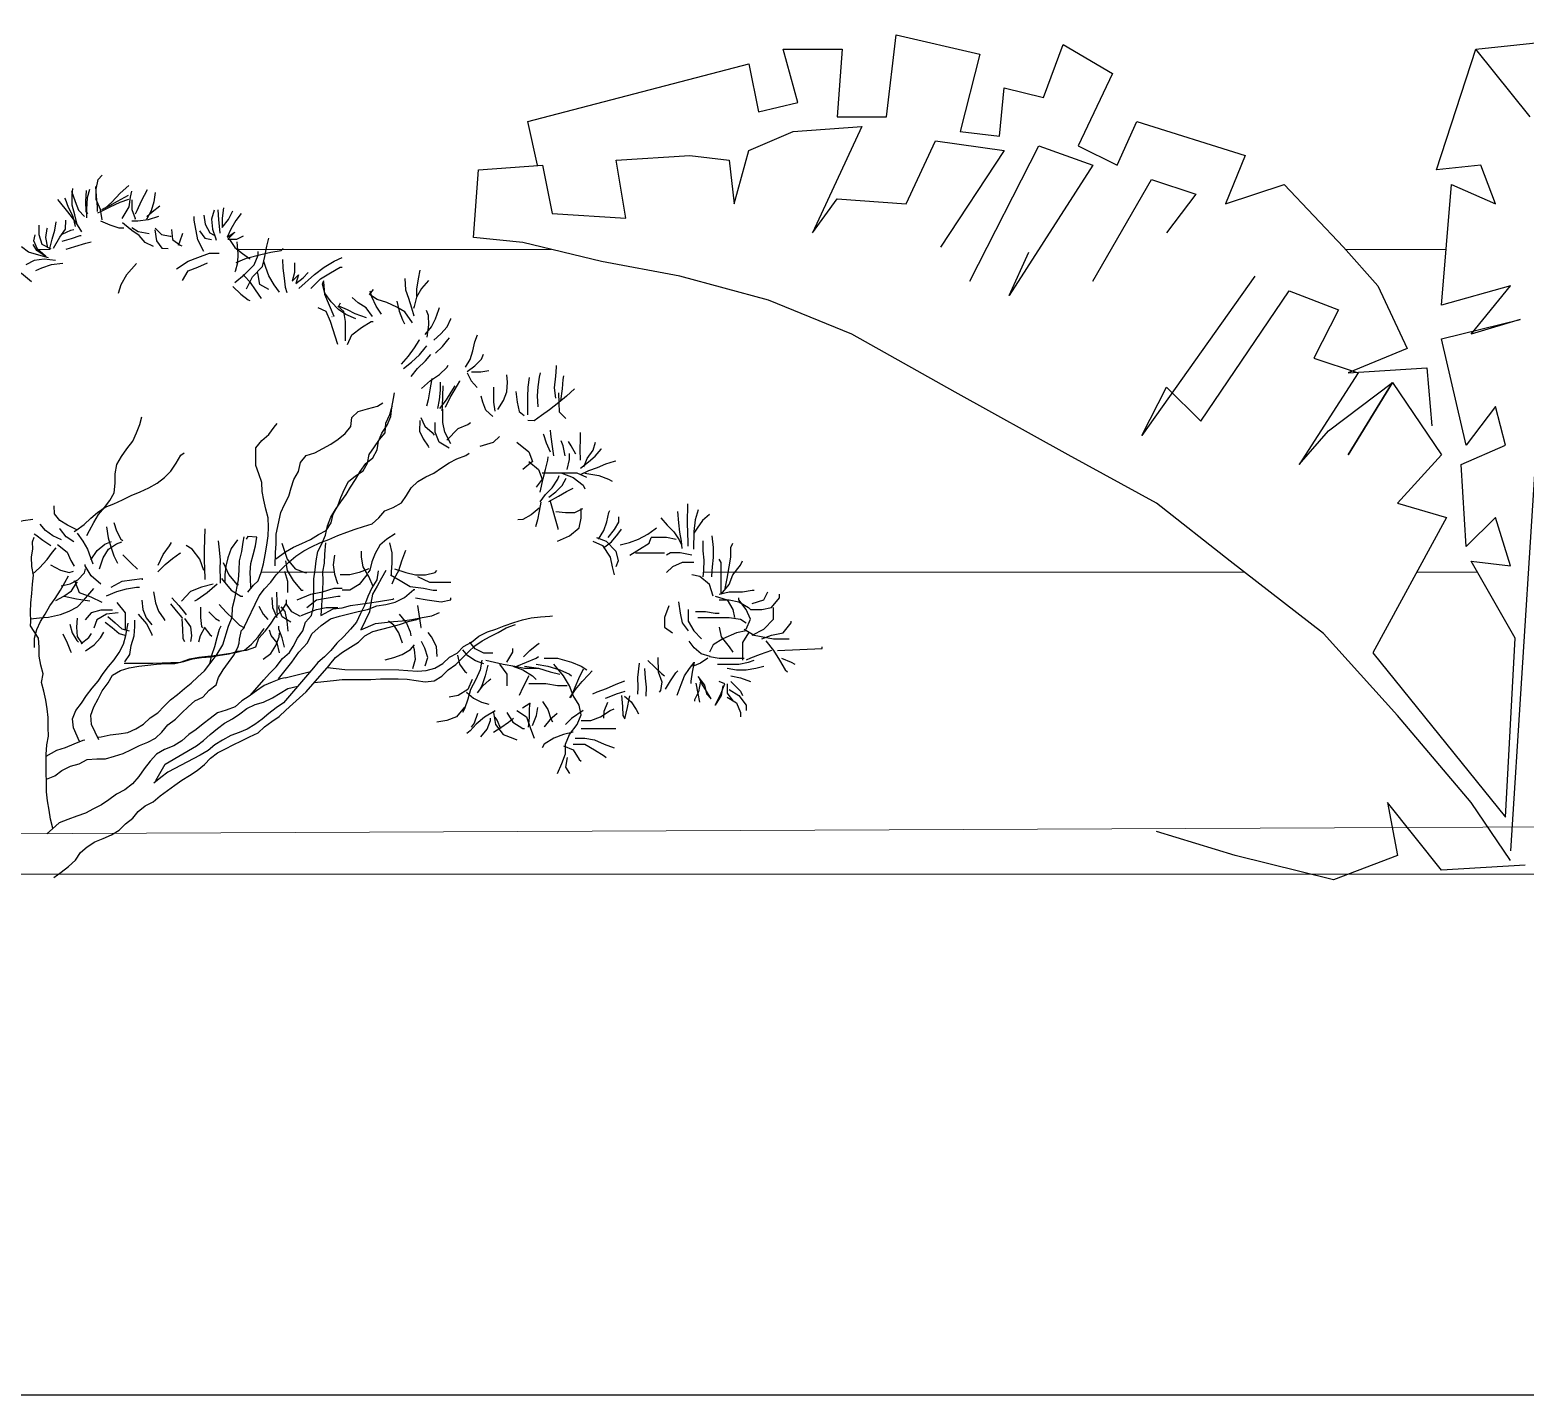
# Model space of a CAD drawing. Header units: inches. Extents: x 4350 to 28384, y -6772 to 993.
# Drawn here: x 15708.1 to 15851.7, y -2573.8 to -2442.7 of the extents above; entities that cross this region are included whole.
import ezdxf

# ---------------------------------------------------------------- set-up
doc = ezdxf.new("R2010")
doc.units = ezdxf.units.IN
doc.header["$MEASUREMENT"] = 0
doc.layers.add('ARREDAMENTO', color=2, linetype='Continuous', lineweight=18)
doc.layers.add('ARREDI_attrezzature', color=7, linetype='Continuous')
doc.layers.add('VEGETAZIONE', color=94, linetype='Continuous')

msp = doc.modelspace()

# ---------------------------------------------------------------- linework, layer by layer
at = {"layer": 'ARREDAMENTO'}
for p, q in [((15708.66, -2463.75), (15709.96, -2463.75)), ((15727.96, -2463.75), (15758.13, -2463.75)), ((15834.38, -2463.75), (15844.07, -2463.75)), ((15610.97, -2523.75), (15946.64, -2523.75))]:
    msp.add_line(p, q, dxfattribs=at)
at = {"layer": 'ARREDAMENTO', "ltscale": 0.1}
for p, q in [((15730.27, -2494.75), (15737.28, -2494.75)), ((15772.74, -2494.75), (15824.73, -2494.75)), ((15841.25, -2494.75), (15847.08, -2494.75)), ((15946.64, -2518.75), (15610.97, -2520.31))]:
    msp.add_line(p, q, dxfattribs=at)
at = {"layer": 'ARREDI_attrezzature'}
msp.add_line((16606.64, -2573.75), (15300.17, -2573.75), dxfattribs=at)
at = {"layer": 'VEGETAZIONE'}
for p, q in [((15790.31, -2451.03), (15791.26, -2443.14)), ((15791.26, -2443.14), (15799.28, -2445)), ((15805.41, -2449.17), (15807.3, -2444.07)), ((15807.3, -2444.07), (15812.02, -2446.85)), ((15846.94, -2444.54), (15864.4, -2442.68)), ((15780.4, -2444.54), (15786.07, -2444.54)), ((15781.82, -2449.64), (15780.4, -2444.54)), ((15786.07, -2444.54), (15785.59, -2451.03)), ((15799.28, -2445), (15797.39, -2452.42)), ((15843.16, -2456.13), (15846.94, -2444.54)), ((15852.13, -2451.03), (15846.94, -2444.54)), ((15755.87, -2451.49), (15777.1, -2445.93)), ((15777.1, -2445.93), (15778.04, -2450.56)), ((15812.02, -2446.85), (15808.72, -2453.81)), ((15801.17, -2452.88), (15801.64, -2448.24)), ((15801.64, -2448.24), (15805.41, -2449.17)), ((15778.04, -2450.56), (15781.82, -2449.64)), ((15785.59, -2451.03), (15790.31, -2451.03)), ((15756.81, -2455.66), (15755.87, -2451.49)), ((15777.1, -2454.27), (15781.35, -2452.42)), ((15781.35, -2452.42), (15787.95, -2451.95)), ((15787.95, -2451.95), (15783.23, -2462.15)), ((15797.39, -2452.42), (15801.17, -2452.88)), ((15812.49, -2455.66), (15814.38, -2451.49)), ((15814.38, -2451.49), (15824.76, -2454.73)), ((15792.2, -2459.37), (15795.03, -2453.34)), ((15795.03, -2453.34), (15801.64, -2454.27)), ((15798.33, -2466.79), (15804.94, -2453.81)), ((15804.94, -2453.81), (15810.13, -2455.66)), ((15808.72, -2453.81), (15812.49, -2455.66)), ((15764.36, -2455.2), (15771.44, -2454.73)), ((15765.3, -2460.76), (15764.36, -2455.2)), ((15771.44, -2454.73), (15775.21, -2455.2)), ((15775.21, -2455.2), (15775.68, -2459.37)), ((15775.68, -2459.37), (15777.1, -2454.27)), ((15801.64, -2454.27), (15795.5, -2463.54)), ((15824.76, -2454.73), (15822.87, -2459.37)), ((15854.49, -2455.2), (15850.24, -2521.49)), ((15750.67, -2462.62), (15751.15, -2456.13)), ((15751.15, -2456.13), (15757.28, -2455.66)), ((15757.28, -2455.66), (15758.22, -2460.3)), ((15810.13, -2455.66), (15802.11, -2468.18)), ((15847.41, -2455.66), (15843.16, -2456.13)), ((15848.83, -2459.37), (15847.41, -2455.66)), ((15810.13, -2466.79), (15815.79, -2457.05)), ((15815.79, -2457.05), (15820.04, -2458.44)), ((15820.04, -2458.44), (15817.21, -2462.15)), ((15822.87, -2459.37), (15828.53, -2457.52)), ((15828.53, -2457.52), (15834.2, -2463.54)), ((15843.63, -2469.11), (15844.58, -2457.52)), ((15844.58, -2457.52), (15848.83, -2459.37)), ((15783.23, -2462.15), (15785.59, -2458.91)), ((15785.59, -2458.91), (15792.2, -2459.37)), ((15758.22, -2460.3), (15765.3, -2460.76)), ((15755.39, -2463.08), (15750.67, -2462.62)), ((15762.94, -2464.93), (15755.39, -2463.08)), ((15802.11, -2468.18), (15804, -2464.01)), ((15834.2, -2463.54), (15837.5, -2467.25)), ((15770.49, -2466.32), (15762.94, -2464.93)), ((15778.99, -2468.64), (15770.49, -2466.32)), ((15825.7, -2466.32), (15814.85, -2481.62)), ((15820.51, -2480.23), (15829.01, -2467.72)), ((15829.01, -2467.72), (15833.73, -2469.57)), ((15837.5, -2467.25), (15840.33, -2473.28)), ((15850.24, -2467.25), (15843.63, -2469.11)), ((15846.47, -2471.89), (15850.24, -2467.25)), ((15787.01, -2471.89), (15778.99, -2468.64)), ((15833.73, -2469.57), (15831.37, -2474.21)), ((15843.63, -2472.35), (15851.18, -2470.5)), ((15851.18, -2470.5), (15846.47, -2471.89)), ((15796.92, -2477.45), (15787.01, -2471.89)), ((15845.99, -2482.55), (15843.63, -2472.35)), ((15831.37, -2474.21), (15835.61, -2475.6)), ((15840.33, -2473.28), (15834.67, -2475.6)), ((15835.61, -2475.6), (15829.95, -2484.4)), ((15834.67, -2475.6), (15842.22, -2475.13)), ((15842.22, -2475.13), (15842.69, -2480.7)), ((15814.85, -2481.62), (15817.21, -2476.99)), ((15817.21, -2476.99), (15820.51, -2480.23)), ((15832.78, -2481.16), (15838.92, -2476.52)), ((15834.67, -2483.48), (15838.92, -2476.52)), ((15838.92, -2476.52), (15834.67, -2483.48)), ((15838.92, -2476.52), (15843.63, -2483.48)), ((15807.77, -2483.48), (15796.92, -2477.45)), ((15848.83, -2478.84), (15845.99, -2482.55)), ((15849.77, -2482.55), (15848.83, -2478.84)), ((15829.95, -2484.4), (15832.78, -2481.16)), ((15845.52, -2484.4), (15849.77, -2482.55)), ((15816.27, -2488.11), (15807.77, -2483.48)), ((15843.63, -2483.48), (15839.39, -2488.11)), ((15845.99, -2492.29), (15845.52, -2484.4)), ((15823.34, -2493.68), (15816.27, -2488.11)), ((15839.39, -2488.11), (15844.11, -2489.5)), ((15844.11, -2489.5), (15837.03, -2502.48)), ((15848.83, -2489.5), (15845.99, -2492.29)), ((15850.24, -2494.14), (15848.83, -2489.5)), ((15832.31, -2500.63), (15823.34, -2493.68)), ((15846.47, -2493.68), (15850.24, -2494.14)), ((15850.71, -2501.09), (15846.47, -2493.68)), ((15839.39, -2508.51), (15832.31, -2500.63)), ((15849.77, -2518.25), (15850.71, -2501.09)), ((15837.03, -2502.48), (15849.77, -2518.25)), ((15846.47, -2516.86), (15839.39, -2508.51)), ((15838.44, -2516.86), (15839.39, -2521.96)), ((15843.63, -2523.35), (15838.44, -2516.86)), ((15850.24, -2522.42), (15846.47, -2516.86)), ((15823.82, -2521.96), (15816.27, -2519.64)), ((15833.25, -2524.27), (15823.82, -2521.96)), ((15839.39, -2521.96), (15833.25, -2524.27)), ((15851.66, -2522.88), (15843.63, -2523.35))]:
    msp.add_line(p, q, dxfattribs=at)
for points in [[(15715.01, -2460.91), (15714.83, -2459.93), (15714.43, -2458.95), (15714.43, -2457.97), (15714.61, -2457.04), (15715.01, -2456.63)], [(15712.05, -2458.16), (15712.39, -2459.15), (15712.72, -2460), (15713.3, -2460.61)], [(15712.57, -2461.25), (15712.38, -2460.43), (15712.12, -2459.51), (15712.13, -2458.52), (15712.17, -2457.91)], [(15713.46, -2458.09), (15713.38, -2459.15), (15713.44, -2460.1), (15713.58, -2460.35)], [(15713.77, -2457.99), (15713.56, -2458.81), (15713.49, -2459.89), (15713.5, -2460.73)], [(15714.37, -2457.73), (15714.42, -2458.65), (15714.5, -2459.67), (15714.52, -2460.1)], [(15717.57, -2457.61), (15716.73, -2458.35), (15715.92, -2459.22), (15715.27, -2459.79), (15715.16, -2459.83)], [(15716.92, -2460.78), (15717.59, -2459.66), (15717.72, -2458.73), (15717.86, -2458.15)], [(15719.31, -2458.05), (15718.75, -2459.11), (15718.33, -2460.04), (15718.15, -2460.38)], [(15720.08, -2458.28), (15719.95, -2459.2), (15719.69, -2460.05), (15719.29, -2460.82), (15719.23, -2460.85)], [(15713.05, -2462.07), (15712.47, -2461.13), (15711.71, -2460.15), (15710.91, -2459.17), (15710.73, -2458.95)], [(15712.43, -2461.55), (15712.21, -2460.6), (15711.76, -2459.73), (15711.48, -2458.94), (15711.4, -2458.82)], [(15717.53, -2458.96), (15716.68, -2459.24), (15715.72, -2459.71), (15714.84, -2460.16), (15714.55, -2460.27)], [(15717.5, -2458.58), (15716.44, -2459.15), (15715.69, -2459.57), (15714.92, -2459.97)], [(15717.85, -2458.99), (15717.84, -2459.93), (15718.15, -2460.79), (15718.14, -2460.89)], [(15720.52, -2459.61), (15719.81, -2460.19), (15719.29, -2460.62)], [(15726.66, -2459.76), (15726.52, -2460.74), (15726.51, -2461.65), (15727.12, -2460.88), (15727.52, -2460.11), (15727.54, -2460.06)], [(15709.95, -2463.78), (15710.2, -2462.76), (15710.45, -2461.9), (15710.57, -2461.11)], [(15710.33, -2463.64), (15710.94, -2462.59), (15711.46, -2461.82), (15711.52, -2460.94), (15711.51, -2460.94)], [(15714.83, -2461.02), (15715.72, -2461.39), (15716.6, -2461.68), (15717.07, -2461.69)], [(15719.92, -2463.48), (15719.13, -2463.08), (15718.54, -2462.41), (15717.83, -2461.95), (15717.14, -2461.35), (15716.95, -2461.2)], [(15720.41, -2460.58), (15719.4, -2460.9), (15718.43, -2461.05), (15717.84, -2461.04)], [(15724.76, -2463.94), (15724.18, -2462.83), (15723.82, -2460.96), (15723.82, -2460.6)], [(15724.75, -2460.46), (15724.88, -2461.32), (15725.34, -2462.15), (15725.74, -2462.39)], [(15725.74, -2459.99), (15725.49, -2460.84), (15725.59, -2461.81), (15725.88, -2462.64), (15725.96, -2462.88)], [(15726.12, -2459.96), (15726.16, -2460.93), (15726.25, -2461.84), (15726.31, -2462.18)], [(15728.34, -2460.32), (15727.82, -2460.98), (15727.36, -2461.82), (15727.01, -2462.59), (15727.74, -2462.09), (15727.07, -2462.77), (15727.92, -2462.77), (15728.56, -2462.46)], [(15709.54, -2464.41), (15708.78, -2463.74), (15708.44, -2462.94), (15708.57, -2462.37)], [(15710.09, -2463.73), (15709.22, -2463.28), (15708.95, -2462.35), (15708.95, -2461.49), (15708.94, -2461.43)], [(15709.79, -2463.61), (15709.59, -2462.6), (15709.72, -2461.75), (15709.74, -2461.69)], [(15711.15, -2462.97), (15712.04, -2462.7), (15712.88, -2462.43), (15712.97, -2462.43)], [(15711.16, -2462.28), (15711.98, -2461.91), (15712.28, -2461.83)], [(15719.51, -2462.27), (15718.44, -2462.06), (15717.85, -2461.69)], [(15720.05, -2461.86), (15720.23, -2462.92), (15720.73, -2463.63), (15721.35, -2463.66)], [(15720.08, -2461.72), (15720.71, -2462.32), (15721.54, -2462.49), (15721.61, -2462.49)], [(15721.65, -2461.84), (15721.76, -2462.81), (15722.5, -2463.36), (15722.64, -2463.4)], [(15722.7, -2462.23), (15722.43, -2463.05), (15722.3, -2463.38)], [(15724.33, -2461.98), (15724.85, -2462.66), (15725.5, -2462.8)], [(15728.85, -2467.55), (15729.43, -2466.39), (15730.41, -2465.41), (15730.63, -2464.43), (15730.81, -2463.45), (15730.99, -2462.69)], [(15709.84, -2464.56), (15708.91, -2464.3), (15707.93, -2464.03), (15707.26, -2463.5)], [(15709.63, -2464.47), (15708.72, -2463.85), (15708.36, -2463.29)], [(15711.55, -2463.73), (15712.38, -2463.46), (15713.44, -2463.17), (15713.93, -2463.04)], [(15722.13, -2465.63), (15723.24, -2464.88), (15724.18, -2464.52), (15725.29, -2464.12), (15726.23, -2464.12)], [(15727.21, -2462.79), (15727.75, -2463.58), (15728.46, -2464.15), (15729.14, -2464.64), (15729.16, -2464.69)], [(15727.93, -2463.03), (15728.01, -2464.19), (15727.99, -2465.03), (15727.78, -2465.86), (15727.73, -2465.91)], [(15727.74, -2466.93), (15728.68, -2466.17), (15729.61, -2465.23), (15729.97, -2464.3), (15729.97, -2463.94)], [(15727.87, -2465.01), (15728.85, -2464.61), (15730.23, -2464.25), (15731.21, -2464.03), (15732.19, -2463.85), (15732.37, -2463.67)], [(15708.2, -2466.88), (15707.26, -2466.08), (15706.28, -2465.68), (15705.35, -2465.23), (15705.08, -2465.23)], [(15710.51, -2464.83), (15709.44, -2464.7), (15708.46, -2464.83), (15707.66, -2465.23)], [(15711.22, -2465.1), (15710.11, -2465.23), (15709.18, -2465.54), (15708.6, -2465.81)], [(15718.3, -2465.1), (15717.32, -2466.21), (15716.79, -2467.15), (15716.52, -2467.99)], [(15722.71, -2466.75), (15723.24, -2465.81), (15724.18, -2465.46), (15725.11, -2465.05)], [(15732.02, -2467.87), (15731.5, -2467.16), (15731.01, -2466.29), (15730.7, -2465.48), (15730.51, -2464.9)], [(15732.31, -2464.71), (15732.34, -2465.55), (15732.47, -2466.5), (15732.57, -2467.37), (15732.72, -2467.9)], [(15733.48, -2465.04), (15733.47, -2465.96), (15733.24, -2466.81), (15733.85, -2466.21), (15733.61, -2467.04), (15734.3, -2466.48), (15734.79, -2465.97)], [(15733.88, -2467.5), (15735.4, -2466.17), (15736.33, -2465.46), (15737.27, -2464.88), (15738.03, -2464.52)], [(15735.04, -2467.5), (15735.98, -2466.57), (15736.91, -2465.99), (15737.85, -2465.46), (15738.03, -2465.46)], [(15730.3, -2468.47), (15729.72, -2467.64), (15729.24, -2466.92), (15728.64, -2466.29), (15728.58, -2466.17)], [(15731, -2467.62), (15730.13, -2467.11), (15729.99, -2466.18), (15729.91, -2465.9)], [(15739.35, -2470.43), (15738.41, -2470.02), (15737.7, -2469.51), (15737, -2468.8), (15736.37, -2467.95), (15736.16, -2467.08), (15736.3, -2466.75)], [(15736.3, -2466.87), (15736.26, -2466.87)], [(15736.26, -2466.87), (15736.34, -2468.06), (15737.24, -2470.18), (15737.27, -2470.19)], [(15744.06, -2466.55), (15744.13, -2467.64), (15744.41, -2468.43), (15744.7, -2469.36), (15744.92, -2470.13)], [(15746.34, -2466.74), (15745.65, -2467.51), (15745.17, -2468.33), (15744.95, -2469.24), (15744.9, -2469.42)], [(15745.52, -2465.76), (15745.35, -2466.58), (15745.2, -2467.56), (15745.19, -2468.25)], [(15727.56, -2467.31), (15728.32, -2468.06), (15729.03, -2468.6), (15729.19, -2468.67)], [(15740.95, -2470.2), (15740.36, -2469.38), (15739.58, -2468.88), (15739, -2468.37)], [(15744.81, -2470.79), (15744.07, -2469.75), (15743.31, -2469.31), (15742.34, -2468.85), (15741.4, -2468.56), (15740.68, -2468.07), (15741.04, -2467.59)], [(15741.81, -2469.96), (15741.3, -2469.19), (15740.88, -2468.32), (15740.74, -2467.78)], [(15737.62, -2472.9), (15736.91, -2470.67), (15736.51, -2469.73), (15735.75, -2469.38)], [(15738.38, -2472.54), (15738.38, -2470.67), (15738.2, -2469.73), (15737.62, -2469.2)], [(15740.38, -2470.34), (15739.3, -2469.94), (15738.55, -2469.57), (15737.73, -2469.22), (15737.87, -2468.9)], [(15743.3, -2468.71), (15743.53, -2469.69), (15743.84, -2470.51), (15744.04, -2470.89)], [(15746.02, -2471.91), (15746.63, -2471.19), (15747.01, -2470.43), (15747.33, -2469.52), (15747.39, -2469.32)], [(15746.22, -2472.17), (15746.37, -2470.99), (15746.33, -2470.11), (15746.15, -2469.62)], [(15737.04, -2470.21), (15737.07, -2470.21)], [(15738.56, -2472.9), (15738.96, -2471.96), (15739.89, -2471.25), (15740.83, -2470.67), (15741.01, -2470.67)], [(15746.84, -2472.46), (15747.53, -2471.86), (15748.12, -2471.18), (15748.49, -2470.41), (15748.49, -2470.38)], [(15743.75, -2474.78), (15744.43, -2474), (15744.98, -2473.2), (15745.45, -2472.5), (15745.47, -2472.39)], [(15747.01, -2473.71), (15747.68, -2473.09), (15748.21, -2472.43), (15748.37, -2472.23)], [(15749.89, -2475.07), (15750.34, -2474.31), (15750.61, -2473.5), (15750.79, -2472.63), (15751.04, -2471.97)], [(15743.94, -2475.2), (15744.69, -2474.57), (15745.47, -2473.87), (15746.02, -2473.21), (15746.19, -2473.02)], [(15744.68, -2475.96), (15745.28, -2475.19), (15746.04, -2474.44), (15746.55, -2473.85)], [(15750.06, -2475.48), (15750.8, -2474.94), (15751.43, -2474.28), (15751.63, -2473.81)], [(15745.65, -2477.1), (15746.53, -2476.34), (15747.39, -2475.76), (15748.09, -2475.08), (15748.23, -2474.87)], [(15750.05, -2475.62), (15750.44, -2476.36), (15751.01, -2477), (15751.01, -2477.02)], [(15750.47, -2475.51), (15751.37, -2475.52), (15752.14, -2475.38)], [(15756.88, -2478.86), (15756.81, -2477.81), (15756.87, -2476.96), (15756.99, -2476.01), (15757.11, -2475.59)], [(15758.57, -2478.05), (15758.44, -2477.05), (15758.56, -2475.94), (15758.62, -2475.05), (15758.63, -2474.91)], [(15746.67, -2476.16), (15746.48, -2477.25), (15746.31, -2478.21), (15746.14, -2478.82)], [(15747.22, -2479.03), (15747.38, -2478.2), (15747.49, -2477.28), (15747.5, -2476.51)], [(15747.42, -2479.03), (15748.06, -2478.2), (15748.53, -2477.46), (15748.89, -2476.84)], [(15747.73, -2476.86), (15747.69, -2477.83), (15747.66, -2478.83), (15747.62, -2479.25)], [(15747.96, -2478.89), (15748.43, -2477.98), (15748.9, -2477.16), (15749.36, -2476.42), (15749.36, -2476.38)], [(15752.74, -2479.27), (15752.6, -2478.42), (15752.61, -2476.98)], [(15753, -2479.13), (15753.54, -2478.27), (15753.86, -2477.44), (15753.91, -2476.51), (15753.85, -2475.81)], [(15755.99, -2476.04), (15755.89, -2476.97), (15755.86, -2477.92), (15755.85, -2479.63)], [(15759.06, -2478.29), (15759.2, -2477.15), (15759.27, -2476.23), (15759.33, -2475.89)], [(15729.2, -2506.58), (15730.52, -2505.09), (15731.08, -2504.46), (15731.71, -2503.84), (15732.33, -2503.03), (15732.98, -2502.47), (15733.34, -2501.89), (15733.75, -2501.09), (15734.26, -2500.37), (15734.54, -2499.55), (15735.11, -2498.9), (15735.29, -2498.03), (15735.29, -2497.18), (15735.33, -2496.3), (15735.34, -2495.39), (15735.45, -2494.52), (15735.54, -2493.67), (15735.7, -2492.76), (15736.1, -2492.02), (15736.46, -2491.2), (15736.63, -2490.31), (15736.96, -2489.45), (15737.41, -2488.74), (15737.93, -2488), (15738.42, -2487.3), (15738.86, -2486.57), (15739.33, -2485.85), (15739.78, -2485.08), (15740.31, -2484.32), (15740.99, -2483.78), (15741.41, -2483), (15741.55, -2482.18), (15741.87, -2481.39), (15742.36, -2480.64), (15742.71, -2479.8), (15742.82, -2478.93), (15742.98, -2478.08), (15743.07, -2477.54)], [(15731.62, -2494.15), (15731.63, -2492.87), (15731.71, -2492.03), (15731.72, -2491.09), (15732.15, -2489.03), (15732.5, -2488.25), (15732.91, -2487.46), (15733.14, -2486.63), (15733.4, -2485.83), (15733.84, -2485.07), (15734.04, -2484.22), (15734.59, -2483.53), (15735.42, -2483.28), (15736.19, -2482.86), (15736.97, -2482.46), (15737.67, -2481.97), (15738.35, -2481.42), (15738.87, -2480.76), (15738.96, -2479.9), (15739.59, -2479.31), (15740.49, -2479.06), (15741.43, -2478.81), (15741.96, -2478.48)], [(15752.51, -2479.79), (15751.85, -2479.2), (15751.55, -2478.41), (15751.4, -2477.83)], [(15754.72, -2477.4), (15754.85, -2478.42), (15755.06, -2479.31), (15755.54, -2479.69)], [(15760.35, -2477.15), (15759.6, -2477.83), (15758.86, -2478.46), (15757.96, -2479.16), (15757.19, -2479.7), (15756.47, -2480.21), (15755.88, -2480.18)], [(15758.83, -2477.52), (15758.85, -2478.51), (15758.88, -2479.36), (15759.48, -2479.97), (15759.52, -2479.98)], [(15713.53, -2491.23), (15713.78, -2490.74), (15714.19, -2489.98), (15714.65, -2489.21), (15715.22, -2488.55), (15715.72, -2487.87), (15716.15, -2487.13), (15716.24, -2486.2), (15716.25, -2485.3), (15716.42, -2484.4), (15716.84, -2483.65), (15717.38, -2482.89), (15717.93, -2482.15), (15718.3, -2481.38), (15718.6, -2480.57), (15718.8, -2479.84)], [(15731.67, -2493.47), (15732.61, -2492.79), (15733.37, -2492.34), (15734.17, -2491.99), (15735, -2491.6), (15735.77, -2491.13), (15736.52, -2490.73), (15736.98, -2490.02), (15737.18, -2489.19), (15737.62, -2488.39), (15737.91, -2487.58), (15738.26, -2486.77), (15738.67, -2486.03), (15739.34, -2485.49), (15740.05, -2485.01), (15740.48, -2484.28), (15740.63, -2483.44), (15741.14, -2482.7), (15741.64, -2482), (15742.19, -2481.35), (15742.25, -2480.44), (15742.62, -2479.62), (15742.86, -2478.79), (15742.89, -2478.78)], [(15745.59, -2479.88), (15745.99, -2480.73), (15746.69, -2481.33), (15746.89, -2481.6)], [(15748.49, -2482.43), (15747.91, -2481.31), (15747.73, -2480.38), (15747.73, -2479.09)], [(15728.98, -2496.66), (15729.53, -2495.99), (15729.99, -2495.58), (15730.26, -2494.78), (15730.49, -2493.95), (15730.66, -2493.09), (15730.81, -2492.16), (15730.94, -2491.26), (15730.97, -2490.41), (15730.93, -2489.52), (15730.71, -2488.69), (15730.51, -2487.84), (15730.37, -2487.01), (15730.33, -2486.12), (15730.04, -2485.29), (15729.76, -2484.5), (15729.74, -2483.64), (15729.75, -2482.79), (15730.32, -2482.1), (15730.99, -2481.51), (15731.5, -2480.82), (15731.8, -2480.48)], [(15745.51, -2480.18), (15745.48, -2481.19), (15745.84, -2481.95), (15746.32, -2482.64), (15746.37, -2482.76)], [(15748.31, -2482.83), (15747.37, -2482.25), (15746.97, -2481.31), (15746.97, -2480.38)], [(15748.09, -2482.07), (15749.2, -2480.96), (15750.13, -2480.56), (15750.36, -2480.38)], [(15758.38, -2483.56), (15758.23, -2482.45), (15758.09, -2481.48), (15758.06, -2481.1)], [(15760.95, -2483.99), (15760.91, -2482.95), (15760.94, -2481.95), (15760.94, -2481.33)], [(15751.29, -2482.65), (15752.58, -2482.25), (15753.16, -2481.72)], [(15754.81, -2482.25), (15755.97, -2483.19), (15756.32, -2484.12), (15755.39, -2484.88)], [(15758.06, -2483.22), (15757.68, -2482.36), (15757.41, -2481.56), (15757.37, -2481.48)], [(15759.45, -2483.57), (15759.28, -2482.6), (15759.09, -2482.14)], [(15760.5, -2483.41), (15760.05, -2482.61), (15759.77, -2482.21)], [(15761.24, -2484.62), (15761.59, -2483.84), (15762.16, -2483.02), (15762.39, -2482.27)], [(15712.32, -2490.84), (15712.46, -2490.73), (15713.27, -2490.17), (15713.91, -2489.57), (15714.54, -2489), (15715.29, -2488.5), (15716.11, -2488.18), (15716.94, -2487.8), (15717.78, -2487.38), (15718.66, -2487.03), (15719.49, -2486.63), (15720.27, -2486.19), (15720.99, -2485.65), (15721.58, -2485.03), (15722.09, -2484.29), (15722.54, -2483.52), (15722.86, -2483.3)], [(15728.42, -2500.31), (15728.57, -2500.15), (15730.09, -2497.03), (15730.58, -2496.34), (15731.2, -2495.7), (15731.71, -2494.99), (15732.32, -2494.36), (15732.93, -2493.77), (15733.61, -2493.2), (15734.36, -2492.69), (15735.1, -2492.3), (15735.91, -2491.94), (15736.77, -2491.6), (15737.62, -2491.23), (15738.49, -2490.9), (15739.28, -2490.61), (15740.11, -2490.37), (15740.94, -2490.09), (15741.58, -2489.52), (15742.13, -2488.86), (15742.96, -2488.52), (15743.73, -2488.08), (15744.22, -2487.38), (15744.68, -2486.63), (15745.31, -2486.04), (15746.07, -2485.59), (15746.86, -2485.25), (15747.59, -2484.72), (15748.33, -2484.26), (15749.07, -2483.86), (15749.91, -2483.53), (15750.25, -2483.33)], [(15755.97, -2484.12), (15756.9, -2484.88), (15757.26, -2485.81), (15756.68, -2486.57)], [(15757.07, -2487.05), (15757.34, -2485.76), (15757.58, -2484.9), (15757.79, -2483.99), (15757.82, -2483.68)], [(15759.66, -2484.88), (15759.88, -2483.94), (15759.88, -2483.36)], [(15760.94, -2485.36), (15761.74, -2484.99), (15762.57, -2484.69), (15763.38, -2484.35), (15764.19, -2484.1), (15764.33, -2484.06)], [(15760.95, -2484.76), (15761.7, -2484.14), (15762.36, -2483.6), (15762.91, -2482.94), (15762.94, -2482.88)], [(15757.07, -2488), (15757.59, -2487.3), (15758.22, -2486.64), (15758.75, -2485.82), (15758.89, -2485.47)], [(15761.53, -2485.64), (15760.6, -2485.24), (15757.26, -2485.24)], [(15757.89, -2487.54), (15758.56, -2487.02), (15759.17, -2486.42), (15759.55, -2485.72)], [(15759.13, -2485.24), (15760.24, -2485.64), (15761.18, -2486.39), (15761.35, -2486.75)], [(15761.35, -2485.24), (15762.69, -2485.46), (15763.62, -2485.81), (15763.98, -2485.99)], [(15757.89, -2487.95), (15758.82, -2487.43), (15759.59, -2486.99), (15760.22, -2486.67)], [(15712.64, -2490.71), (15711.66, -2490.23), (15710.94, -2489.79), (15710.42, -2489.13), (15710.38, -2488.36)], [(15757.12, -2488.02), (15756.98, -2488.89), (15756.82, -2489.73), (15756.62, -2490.4)], [(15758.01, -2487.93), (15758.76, -2490.51), (15758.77, -2490.65)], [(15771.2, -2488.19), (15771.19, -2490.05), (15771.21, -2490.97), (15771.24, -2491.88), (15771.23, -2492.26)], [(15705.21, -2490.31), (15706.28, -2490.05), (15707.4, -2489.78), (15708.33, -2489.65)], [(15716.13, -2489.96), (15716.37, -2490.76), (15716.8, -2491.56), (15716.99, -2491.7)], [(15756.97, -2488.61), (15756.2, -2489.23), (15755.41, -2489.68), (15754.91, -2489.71)], [(15758.57, -2488.91), (15759.49, -2489.03), (15760.4, -2489.03), (15761.15, -2488.64)], [(15758.73, -2491.78), (15759.88, -2491.25), (15760.82, -2490.49), (15761, -2489.56), (15761, -2488.62)], [(15762.66, -2491.56), (15763.19, -2490.73), (15763.45, -2489.91), (15763.65, -2489.03), (15763.75, -2488.82)], [(15763.59, -2491.4), (15764.2, -2490.66), (15764.62, -2489.93), (15764.63, -2489.44)], [(15768.65, -2489.54), (15769.27, -2490.24), (15769.89, -2490.86), (15770.41, -2491.65), (15770.63, -2492.11)], [(15770.26, -2488.93), (15770.34, -2490), (15770.44, -2490.91), (15770.61, -2491.76), (15770.66, -2492.46)], [(15772.25, -2488.76), (15771.96, -2489.71), (15771.81, -2490.83), (15771.8, -2492.52)], [(15773.31, -2489.21), (15772.66, -2489.78), (15772.13, -2490.52), (15771.81, -2491)], [(15710.26, -2519.35), (15710.25, -2519.31), (15710.04, -2518.45), (15709.89, -2517.59), (15709.73, -2516.69), (15709.64, -2515.84), (15709.65, -2514.93), (15709.61, -2513.98), (15709.61, -2513.13), (15709.61, -2512.25), (15709.68, -2511.32), (15709.84, -2510.5), (15709.81, -2509.65), (15709.82, -2508.71), (15709.72, -2507.87), (15709.57, -2507.04), (15709.39, -2506.17), (15709.16, -2505.34), (15709.33, -2504.51), (15709.11, -2503.67), (15708.93, -2502.82), (15708.93, -2501.95), (15708.88, -2501.08), (15708.12, -2499.9), (15708.15, -2499.49), (15708.12, -2498.59), (15708.13, -2497.7), (15708.23, -2496.8), (15708.29, -2495.9), (15708.41, -2495.02), (15708.25, -2494.19), (15708.22, -2493.27), (15708.34, -2492.52), (15708.32, -2491.82), (15708.46, -2491.39)], [(15710.07, -2492.22), (15709.29, -2491.69), (15708.61, -2491.18), (15708.47, -2491.11)], [(15711.1, -2491.63), (15710.26, -2491.24), (15709.56, -2490.75), (15709.05, -2490.12)], [(15712.27, -2491.84), (15711.53, -2491.35), (15711.01, -2490.66), (15710.91, -2490.58)], [(15712.59, -2490.99), (15713.15, -2491.77), (15713.59, -2492.54), (15713.88, -2493.35), (15714.1, -2493.95)], [(15715.41, -2490.38), (15715.57, -2491.44), (15715.82, -2492.32), (15716.11, -2493.16), (15716.47, -2493.87)], [(15724.86, -2490.59), (15724.82, -2491.57), (15724.79, -2492.62), (15724.78, -2493.57), (15724.84, -2494.46), (15724.85, -2495.33), (15724.85, -2495.45)], [(15725.38, -2503.5), (15726.05, -2502.61), (15726.58, -2501.72), (15727.12, -2499.94), (15727.47, -2499.05), (15727.52, -2498.15), (15727.74, -2497.26), (15728.1, -2495.48), (15728.14, -2494.55), (15728.19, -2493.66), (15728.41, -2492.76), (15728.54, -2491.87), (15728.63, -2491.34)], [(15729.27, -2496.23), (15729.23, -2495.38), (15729.2, -2494.77), (15729.29, -2493.91), (15729.51, -2493.08), (15729.71, -2492.21), (15729.85, -2491.37), (15729, -2491.32), (15728.83, -2491.56)], [(15743.13, -2491.05), (15742.34, -2491.58), (15741.67, -2492.16), (15741.21, -2492.95), (15740.91, -2493.75), (15740.7, -2494.56), (15740.51, -2494.82)], [(15762.47, -2491.43), (15763.4, -2491.78), (15764.34, -2492.72), (15764.56, -2493.66), (15764.34, -2494.23)], [(15763.15, -2492.42), (15763.92, -2491.83), (15764.52, -2491.1), (15764.88, -2490.62)], [(15764.73, -2492.12), (15765.63, -2491.9), (15766.52, -2491.59), (15767.39, -2491.11), (15768.11, -2490.58), (15768.22, -2490.49)], [(15765.67, -2493.12), (15767.54, -2491.96), (15767.72, -2491.43)], [(15770.12, -2491.61), (15769.19, -2491.43), (15767.72, -2491.43)], [(15773.56, -2491.27), (15773.69, -2492.36), (15773.68, -2493.33), (15773.58, -2494.22), (15773.53, -2495.1), (15773.53, -2495.19)], [(15708.3, -2494.92), (15708.99, -2494.33), (15709.71, -2493.52), (15710.22, -2492.83), (15710.57, -2492.42)], [(15710.7, -2492.09), (15711.65, -2492.83), (15711.99, -2493.61), (15712.3, -2494.16)], [(15713.9, -2493.55), (15714.5, -2492.66), (15715.25, -2492.04), (15715.88, -2491.81)], [(15714.75, -2494.43), (15715.1, -2493.38), (15715.59, -2492.55), (15716.37, -2492.02), (15716.88, -2491.84)], [(15720.34, -2494.71), (15721.04, -2494), (15721.76, -2493.43), (15722.47, -2492.92), (15722.55, -2492.89)], [(15720.36, -2494.07), (15720.85, -2493.05), (15721.45, -2492.23), (15721.66, -2491.89)], [(15724.76, -2494.59), (15724.36, -2493.48), (15723.65, -2492.54), (15723.07, -2492.18)], [(15726.13, -2491.72), (15726.22, -2492.61), (15726.32, -2493.58), (15726.31, -2494.47), (15726.34, -2495.32), (15726.34, -2495.8)], [(15727.99, -2491.65), (15727.39, -2492.46), (15727.07, -2493.36), (15726.86, -2494.18), (15726.79, -2495.01), (15726.77, -2495.63)], [(15732.24, -2491.96), (15732.77, -2493.48), (15733.53, -2494.41), (15734.46, -2494.77), (15734.64, -2494.77)], [(15736.45, -2491.92), (15736.34, -2493.03), (15736.33, -2493.88), (15736.15, -2494.71), (15736.18, -2495.56), (15736.17, -2496.46), (15736, -2498.89), (15737.18, -2498.26), (15738.03, -2498.17), (15738.86, -2497.93), (15739.78, -2497.82), (15740.68, -2497.68), (15741.52, -2497.55), (15742.92, -2497.33), (15743.01, -2497.26)], [(15741.01, -2496.11), (15740.61, -2495.17), (15740.07, -2494.23), (15739.89, -2493.3), (15739.89, -2492.72)], [(15742.58, -2491.93), (15742.81, -2492.9), (15742.83, -2493.87), (15742.76, -2494.72), (15742.76, -2495.02)], [(15744.12, -2492.66), (15743.75, -2493.68), (15743.46, -2494.6), (15743.05, -2495.34), (15742.82, -2495.89)], [(15762.11, -2491.78), (15763.05, -2492.18), (15763.8, -2493.3), (15763.98, -2494.23), (15764.16, -2494.99)], [(15766.21, -2492.9), (15769.01, -2492.9)], [(15771.64, -2493.12), (15770.52, -2492.9), (15769.59, -2492.9), (15769.19, -2493.12)], [(15772.69, -2491.73), (15772.68, -2492.7), (15772.77, -2493.58), (15772.76, -2494.58), (15772.67, -2495.2)], [(15774.8, -2496.46), (15775.02, -2495.35), (15775.2, -2494.23), (15775.38, -2493.3), (15775.38, -2492.36), (15775.56, -2491.96)], [(15710.02, -2494.03), (15710.99, -2494.55), (15711.84, -2494.78), (15712.24, -2494.65)], [(15714.87, -2495.88), (15713.94, -2495.08), (15713.36, -2494.15), (15713.36, -2494.01)], [(15716.99, -2493.08), (15717.78, -2493.88), (15718.38, -2494.47)], [(15726.63, -2493.83), (15727.16, -2494.99), (15727.92, -2495.93), (15728.1, -2495.93)], [(15732.59, -2493.66), (15732.77, -2494.59), (15733.35, -2495.53), (15734.11, -2496.46), (15734.29, -2496.46)], [(15737.3, -2493.12), (15737.17, -2494.05), (15737.31, -2494.94), (15737.56, -2495.75), (15737.64, -2495.86)], [(15771.82, -2493.83), (15770.7, -2493.83), (15769.77, -2494.23), (15769.19, -2494.77)], [(15774.44, -2496.86), (15774.44, -2493.83), (15774.26, -2493.48)], [(15774.44, -2496.86), (15775.2, -2495.93), (15775.56, -2494.99), (15776.31, -2494.06), (15776.49, -2493.66)], [(15708.5, -2501.99), (15708.5, -2501.07), (15708.71, -2500.24), (15709.08, -2499.48), (15709.52, -2498.76), (15709.96, -2497.96), (15710.48, -2497.26), (15711, -2496.47), (15711.4, -2495.72), (15711.76, -2495.09)], [(15710.54, -2497.46), (15711.31, -2497.04), (15712.05, -2496.52), (15712.51, -2495.82), (15712.62, -2495.68)], [(15711.06, -2496.07), (15711.91, -2495.86), (15712.66, -2495.48), (15713.29, -2494.8), (15713.39, -2494.42)], [(15715.01, -2497.66), (15713.94, -2497.13), (15712.83, -2496.73), (15712.43, -2495.75), (15712.29, -2495.62)], [(15715.85, -2496.19), (15716.92, -2495.62), (15717.86, -2495.48), (15718.84, -2495.35), (15718.84, -2495.48)], [(15726.45, -2495.35), (15727.38, -2496.46), (15728.32, -2497.04), (15728.5, -2497.04)], [(15732.51, -2494.66), (15732.79, -2495.6), (15732.78, -2496.68)], [(15741.51, -2494.63), (15741.36, -2495.48), (15740.9, -2496.25), (15740.52, -2497.09), (15740.18, -2497.93), (15739.82, -2498.7), (15739.42, -2499.55), (15738.84, -2500.23), (15738.19, -2500.91), (15737.52, -2501.57), (15736.97, -2502.27), (15736.36, -2502.87), (15735.71, -2503.4), (15735.29, -2503.94)], [(15740.61, -2494.41), (15739.67, -2494.77), (15738.78, -2494.99), (15737.85, -2494.99)], [(15740.43, -2494.99), (15739.67, -2495.93), (15738.78, -2496.46), (15738.03, -2496.46)], [(15742.24, -2494.58), (15741.81, -2495.32), (15741.42, -2496.08), (15740.97, -2496.86), (15740.81, -2497.71), (15740.67, -2498.56), (15739.85, -2500.29), (15741.26, -2499.68), (15742.12, -2499.57), (15742.97, -2499.47), (15743.82, -2499.42), (15744.75, -2499.28), (15745.74, -2499.11), (15746.65, -2498.94), (15747.38, -2498.61)], [(15742.7, -2494.99), (15743.63, -2495.53), (15744.57, -2496.11), (15745.86, -2496.28), (15746.8, -2496.46), (15747.15, -2496.46)], [(15743.06, -2494.41), (15744.17, -2494.77), (15745.1, -2494.99), (15746.04, -2494.99), (15746.97, -2494.77), (15747.15, -2494.59)], [(15745.28, -2495.17), (15746.44, -2495.7), (15748.49, -2495.7)], [(15773.69, -2497.04), (15773.33, -2495.93), (15772.39, -2495.17), (15771.64, -2494.99)], [(15708.11, -2499.21), (15708.98, -2499.14), (15709.83, -2499.05), (15711, -2498.8), (15711.84, -2498.5), (15712.62, -2498.07), (15713.21, -2497.46), (15713.82, -2496.77), (15714.19, -2496.32)], [(15711.36, -2497.06), (15712.53, -2497.3), (15713.37, -2497.44), (15713.81, -2497.48)], [(15715.41, -2497), (15716.39, -2496.6), (15717.32, -2496.33), (15718.3, -2496.19), (15718.57, -2496.19)], [(15719.94, -2496.64), (15720.13, -2497.7), (15720.41, -2498.5), (15720.91, -2499.22), (15721, -2499.37)], [(15721.7, -2497.2), (15722.35, -2497.94), (15722.89, -2498.63), (15723.05, -2498.83)], [(15725.65, -2495.88), (15724.54, -2496.19), (15723.47, -2496.6), (15722.62, -2497.53)], [(15726.05, -2495.88), (15725.07, -2496.73), (15724.13, -2497.4), (15723.87, -2497.53)], [(15731.3, -2497.18), (15731.37, -2498.14), (15731.71, -2498.95), (15731.77, -2499.1)], [(15731.73, -2496.67), (15731.78, -2497.62), (15731.77, -2498.47), (15731.79, -2498.9)], [(15731.93, -2504.97), (15733.2, -2503.39), (15733.88, -2502.43), (15734.73, -2501.54), (15735.13, -2500.65), (15736.02, -2499.85), (15736.91, -2499.22), (15737.8, -2498.96), (15739.58, -2498.51), (15740.47, -2498.33), (15741.36, -2497.98), (15742.25, -2497.84), (15743.14, -2497.62), (15744.04, -2497.17), (15744.93, -2496.42), (15745.01, -2496.42)], [(15733.71, -2497.4), (15735.04, -2496.86), (15736.16, -2496.64), (15737.27, -2496.28), (15738.03, -2496.28)], [(15734.64, -2498.15), (15735.58, -2497.4), (15736.69, -2497.22), (15737.62, -2497.04), (15737.85, -2497.04)], [(15745.1, -2497.22), (15746.22, -2497.4), (15747.55, -2497.58), (15748.49, -2497.4), (15748.49, -2497.22)], [(15773.86, -2497.04), (15775.02, -2497.4), (15775.56, -2498.33), (15775.73, -2499.09)], [(15774.26, -2496.86), (15775.2, -2496.64), (15776.49, -2496.64), (15777.43, -2496.46), (15777.6, -2496.46)], [(15776.85, -2500.2), (15777.25, -2499.27), (15776.85, -2498.33), (15776.13, -2497.4), (15776.13, -2497.22)], [(15777.25, -2498.33), (15778.36, -2498.33), (15779.29, -2498.15), (15780.05, -2497.22), (15780.05, -2496.86)], [(15777.43, -2497.75), (15778.54, -2497.4), (15778.94, -2496.64)], [(15715.99, -2498.38), (15714.87, -2498.38), (15713.94, -2498.64), (15713.36, -2499.31)], [(15714.68, -2510.83), (15713.96, -2509.36), (15713.91, -2508.48), (15714.2, -2507.66), (15714.6, -2506.89), (15714.98, -2506.14), (15715.58, -2505.38), (15715.98, -2504.63), (15716.76, -2504.19), (15717.6, -2503.93), (15718.51, -2503.77), (15719.37, -2503.66), (15720.23, -2503.59), (15721.11, -2503.51), (15721.97, -2503.5), (15722.83, -2503.31), (15723.68, -2503.07), (15724.55, -2502.93), (15725.43, -2502.86), (15726.33, -2502.72), (15727.18, -2502.59), (15728, -2502.33), (15728.86, -2502.24), (15729.75, -2501.92), (15730.04, -2501.08), (15730.64, -2500.41), (15731.17, -2499.75), (15731.65, -2498.99), (15732.28, -2498.39), (15732.66, -2497.77)], [(15716.52, -2498.64), (15715.41, -2498.78), (15714.47, -2499.31), (15714.21, -2500.11)], [(15716.39, -2497.66), (15717.19, -2498.64), (15717.19, -2500.25)], [(15718.81, -2497.43), (15718.89, -2498.33), (15719.21, -2499.14), (15719.77, -2499.81)], [(15721.55, -2497.79), (15722.09, -2498.46), (15722.64, -2499.11), (15722.71, -2499.17)], [(15724.44, -2498.11), (15724.43, -2499.08), (15724.53, -2499.95), (15724.62, -2500.08)], [(15725.25, -2498.56), (15725.88, -2499.19), (15726.25, -2499.4)], [(15726.24, -2497.84), (15726.92, -2498.59), (15727.57, -2499.21), (15728.19, -2499.84), (15728.65, -2500.08)], [(15730.04, -2498.01), (15730.46, -2498.78), (15730.91, -2499.29)], [(15733.13, -2499.53), (15732.29, -2499.02), (15731.97, -2498.19), (15731.98, -2497.94)], [(15732.87, -2500.42), (15732.77, -2499.45), (15732.57, -2498.53), (15732.2, -2498.08)], [(15734.03, -2499.01), (15733.22, -2498.54), (15732.7, -2497.83), (15732.69, -2497.39)], [(15734.11, -2498.91), (15735.58, -2498.33), (15736.51, -2498.15), (15737.62, -2498.15)], [(15745.29, -2497.94), (15745.48, -2499.2), (15745.61, -2500.04), (15745.64, -2500.06)], [(15769.41, -2497.98), (15769.01, -2499.09), (15769.01, -2500.03), (15769.77, -2500.56)], [(15770.35, -2497.58), (15770.52, -2498.69), (15770.7, -2499.62), (15771.28, -2500.38)], [(15771.28, -2498.33), (15771.28, -2499.45), (15771.82, -2500.38), (15772.57, -2501.14)], [(15771.99, -2498.51), (15772.93, -2498.51), (15773.86, -2498.69), (15774.26, -2498.69)], [(15774.26, -2497.4), (15775.2, -2497.4), (15776.13, -2497.58), (15777.07, -2498.15), (15777.25, -2498.33)], [(15777.43, -2500.78), (15778.54, -2500.2), (15779.47, -2499.27), (15779.47, -2498.15)], [(15711.88, -2499.72), (15712.11, -2500.56), (15712.56, -2501.29), (15712.73, -2501.47)], [(15712.81, -2511.01), (15712.23, -2509.69), (15712.16, -2508.84), (15712.48, -2508.01), (15713.02, -2507.31), (15713.5, -2506.59), (15714.04, -2505.88), (15714.62, -2505.22), (15715.08, -2504.48), (15715.59, -2503.81), (15716.15, -2503.15), (15716.63, -2502.45), (15717.04, -2501.65), (15717.28, -2500.82), (15717.43, -2499.97), (15717.49, -2499.63)], [(15712.6, -2499.17), (15712.54, -2500.02), (15712.59, -2500.93), (15713.07, -2501.62)], [(15714.56, -2510.59), (15714.89, -2510.54), (15715.75, -2510.35), (15716.6, -2510.28), (15717.47, -2510.13), (15718.24, -2509.77), (15718.98, -2509.34), (15719.61, -2508.73), (15720.33, -2508.25), (15720.96, -2507.62), (15721.57, -2507.01), (15722.24, -2506.49), (15722.89, -2505.92), (15723.55, -2505.39), (15724.19, -2504.79), (15724.82, -2504.21), (15725.34, -2503.54), (15725.54, -2502.7), (15725.81, -2501.89), (15726.04, -2501.03), (15726.27, -2500.2), (15726.43, -2499.9)], [(15715.28, -2499.53), (15715.97, -2500.04), (15716.64, -2500.62), (15717.16, -2500.78)], [(15715.54, -2499.01), (15716.23, -2499.62), (15716.9, -2500.19), (15717.59, -2500.37)], [(15717.16, -2503.35), (15717.65, -2502.65), (15717.78, -2501.77), (15718.07, -2500.87), (15718.12, -2499.96), (15718.14, -2499.36)], [(15718.44, -2498.78), (15719.24, -2499.71), (15719.77, -2500.69), (15719.77, -2500.83)], [(15722.64, -2499.23), (15722.7, -2500.21), (15722.73, -2501.1), (15722.9, -2501.41)], [(15722.91, -2499.18), (15723.48, -2500), (15723.56, -2500.84), (15723.49, -2501.39)], [(15724.82, -2500.08), (15724.41, -2500.84), (15724.24, -2501.46)], [(15724.79, -2500.01), (15725.33, -2500.72), (15725.52, -2500.88)], [(15732.51, -2501.93), (15732.27, -2501.05), (15731.96, -2500.22), (15731.96, -2499.94)], [(15735.4, -2505.33), (15736.3, -2505.24), (15737.21, -2505.13), (15738.06, -2505.06), (15738.97, -2505.04), (15740.8, -2505.05), (15741.73, -2504.98), (15742.58, -2504.97), (15743.43, -2504.98), (15744.29, -2505), (15745.14, -2505.14), (15746.01, -2505.26), (15746.89, -2505.16), (15747.63, -2504.74), (15748.24, -2504.12), (15748.95, -2503.62), (15749.56, -2503), (15750.19, -2502.4), (15750.8, -2501.82), (15751.49, -2501.34), (15752.26, -2500.92), (15753.04, -2500.54), (15753.8, -2500.1), (15754.61, -2499.81), (15754.69, -2499.76)], [(15736.64, -2503.88), (15737.47, -2503.98), (15738.3, -2504.09), (15743.5, -2504.13), (15744.35, -2504.19), (15745.27, -2504.26), (15746.12, -2504.17), (15746.95, -2503.95), (15747.7, -2503.51), (15748.34, -2502.91), (15749.1, -2502.51), (15749.71, -2501.89), (15750.48, -2501.45), (15751.18, -2500.9), (15752, -2500.48), (15752.81, -2500.2), (15753.61, -2499.9), (15754.53, -2499.56), (15755.36, -2499.31), (15756.21, -2499.14), (15757.11, -2499.03), (15757.98, -2498.98), (15758.25, -2498.95)], [(15736.81, -2503.69), (15736.85, -2503.62), (15737.4, -2502.93), (15738.08, -2502.43), (15738.85, -2501.93), (15739.62, -2501.47), (15740.23, -2500.87), (15740.98, -2500.43), (15741.85, -2500.21), (15742.72, -2499.98), (15743.55, -2499.76), (15744.38, -2499.49), (15745.21, -2499.28), (15745.59, -2499.14)], [(15743.83, -2501.56), (15743.5, -2500.57), (15743.02, -2499.82), (15742.48, -2499.46)], [(15743.51, -2498.78), (15744.24, -2499.63), (15744.59, -2500.48), (15744.64, -2500.85)], [(15772.22, -2499.09), (15775.2, -2499.09), (15776.31, -2499.27), (15776.85, -2499.62)], [(15774.26, -2500.03), (15774.44, -2500.96), (15775.2, -2501.9), (15775.56, -2502.43)], [(15778.36, -2501.14), (15779.29, -2500.78), (15780.41, -2500.56), (15781.16, -2499.62), (15781.16, -2499.45)], [(15709.64, -2514.61), (15710.44, -2514.29), (15711.13, -2513.79), (15711.94, -2513.37), (15712.79, -2513.13), (15713.54, -2512.74), (15714.47, -2512.67), (15715.32, -2512.66), (15716.19, -2512.4), (15717.02, -2512.14), (15717.8, -2511.76), (15718.57, -2511.37), (15719.37, -2511.05), (15720.11, -2510.67), (15720.74, -2510.11), (15721.29, -2509.39), (15722.04, -2508.85), (15722.65, -2508.26), (15723.25, -2507.67), (15723.88, -2507.1), (15724.65, -2506.75), (15725.26, -2506.08), (15725.95, -2505.57), (15726.16, -2504.87), (15726.63, -2504.11), (15727.14, -2503.4), (15727.63, -2502.72), (15728.04, -2501.98), (15728.15, -2501.56), (15728.19, -2501.19), (15728.37, -2500.3)], [(15711.23, -2500.67), (15711.65, -2501.53), (15711.95, -2502.34), (15712.01, -2502.45)], [(15712.99, -2501.59), (15713.71, -2501.03), (15713.96, -2500.62)], [(15713.4, -2502.28), (15714.23, -2501.73), (15714.84, -2501.04), (15715.16, -2500.49)], [(15717.12, -2503.48), (15718, -2503.48), (15718.94, -2503.48), (15719.85, -2503.47), (15720.75, -2503.45), (15721.6, -2503.43), (15722.51, -2503.38), (15723.4, -2503.07), (15724.29, -2502.91), (15725.14, -2502.82), (15726.05, -2502.72), (15726.92, -2502.58), (15727.8, -2502.44), (15728.67, -2502.24), (15729.35, -2501.66), (15729.99, -2500.95), (15730.5, -2500.26), (15730.55, -2500.13)], [(15730.46, -2503.08), (15731.2, -2502.55), (15731.69, -2501.79), (15731.98, -2500.95), (15732.04, -2500.59)], [(15732.02, -2502.48), (15731.81, -2501.52), (15731.24, -2500.81), (15731.07, -2500.3)], [(15746.02, -2503.74), (15746.27, -2502.93), (15745.97, -2502.03), (15745.68, -2501.41)], [(15747.18, -2502.84), (15747.12, -2501.87), (15746.64, -2500.96), (15746.32, -2500.53)], [(15752.53, -2502.52), (15751.64, -2502.51), (15750.83, -2502.1), (15750.32, -2501.45)], [(15773.38, -2502.84), (15772.53, -2502.57), (15771.85, -2502.02), (15771.37, -2501.37)], [(15776.85, -2500.38), (15775.91, -2500.56), (15774.62, -2501.14), (15773.69, -2501.72), (15773.33, -2502.43)], [(15777.07, -2500.56), (15776.49, -2501.5), (15776.49, -2503.19)], [(15776.67, -2500.2), (15777.6, -2500.78), (15779.47, -2501.14), (15780.99, -2501.14)], [(15778.72, -2501.32), (15779.47, -2502.25), (15780.05, -2503.19), (15780.59, -2504.12), (15780.81, -2504.3)], [(15742.17, -2503.17), (15743, -2502.95), (15743.8, -2502.65), (15744.62, -2502.16), (15744.98, -2501.71)], [(15744.84, -2504), (15745.08, -2503.09), (15744.98, -2502.2), (15744.91, -2501.89)], [(15749.11, -2502.71), (15749.31, -2503.57), (15749.84, -2504.27), (15750.03, -2504.41)], [(15751.64, -2503.53), (15750.85, -2503.24), (15750.1, -2502.78), (15749.65, -2502.21)], [(15753.87, -2503.37), (15754.45, -2502.43), (15754.45, -2502.07)], [(15754.81, -2503.77), (15755.74, -2503.37), (15756.68, -2503.01), (15756.9, -2502.83)], [(15755.45, -2502.88), (15756.08, -2502.25), (15756.75, -2501.72), (15756.97, -2501.57)], [(15768.35, -2502.94), (15768.38, -2504.31), (15768.76, -2505.26), (15768.61, -2506.09), (15768.5, -2506.27)], [(15773.33, -2502.83), (15774.26, -2503.01), (15776.67, -2503.01)], [(15779.29, -2502.25), (15778.18, -2502.65), (15777.25, -2503.01), (15776.85, -2503.19)], [(15779.87, -2502.25), (15784.15, -2502.07), (15784.15, -2501.9)], [(15710.36, -2524.07), (15711.05, -2523.54), (15711.77, -2523), (15712.42, -2522.4), (15712.92, -2521.66), (15713.56, -2521.1), (15714.3, -2520.64), (15715.1, -2520.31), (15715.88, -2519.97), (15716.64, -2519.5), (15717.25, -2518.9), (15717.94, -2518.36), (15718.46, -2517.71), (15719.13, -2517.18), (15719.9, -2516.78), (15720.56, -2516.21), (15721.27, -2515.7), (15721.97, -2515.2), (15722.66, -2514.72), (15723.37, -2514.27), (15724.12, -2513.79), (15724.81, -2513.21), (15725.41, -2512.61), (15726.08, -2512.09), (15726.85, -2511.72), (15727.59, -2511.32), (15728.39, -2510.93), (15729.16, -2510.56), (15729.97, -2510.16), (15730.6, -2509.6), (15731.29, -2509.09), (15732, -2508.61), (15732.62, -2508), (15733.3, -2507.37), (15733.94, -2506.8), (15734.6, -2506.24), (15736.81, -2503.69)], [(15735.29, -2503.94), (15732.41, -2507.3), (15731.7, -2507.78), (15731.01, -2508.31), (15730.36, -2508.87), (15729.67, -2509.37), (15728.92, -2509.81), (15728.14, -2510.13), (15727.34, -2510.43), (15726.55, -2510.86), (15725.82, -2511.32), (15725.17, -2511.85), (15724.42, -2512.3), (15721.29, -2513.94), (15720.62, -2514.45), (15719.97, -2514.99)], [(15732.58, -2504.88), (15735, -2504.27)], [(15751.47, -2503.19), (15751.29, -2504.12), (15750.89, -2505.06), (15750.36, -2506), (15750.13, -2506.93), (15749.78, -2507.87), (15749.6, -2508.22)], [(15752.04, -2503.66), (15751.77, -2504.71), (15751.45, -2505.64), (15751.23, -2506.07)], [(15751.83, -2503.19), (15753.52, -2503.59), (15754.63, -2503.77), (15755.57, -2503.95), (15756.9, -2503.95)], [(15753.16, -2503.59), (15753.87, -2504.53), (15753.87, -2505.64)], [(15754.45, -2503.77), (15755.39, -2504.12), (15756.32, -2504.7), (15756.68, -2505.06)], [(15755.57, -2503.77), (15756.9, -2503.95), (15758.01, -2504.3), (15758.95, -2504.53)], [(15756.68, -2503.59), (15757.79, -2503.77), (15758.95, -2504.12), (15759.88, -2504.53), (15760.06, -2504.7)], [(15757.44, -2503.01), (15758.73, -2503.01), (15760.06, -2503.37), (15761, -2503.77), (15761.53, -2504.12)], [(15758.73, -2514.06), (15759.13, -2513.12), (15759.48, -2512.19), (15759.48, -2511.25), (15759.88, -2510.32), (15760.6, -2509.38), (15761, -2508.45), (15760.82, -2507.51), (15760.24, -2506.57), (15759.88, -2505.64), (15759.31, -2504.7), (15758.55, -2503.77), (15758.37, -2503.59)], [(15759.92, -2506.82), (15760.47, -2506), (15761.08, -2505.23), (15761.72, -2504.61), (15762.06, -2504.22)], [(15761.18, -2504.07), (15760.74, -2504.97), (15760.39, -2505.83), (15760.07, -2506.63), (15759.98, -2506.82)], [(15766.58, -2503.47), (15766.4, -2504.84), (15766.45, -2505.79), (15766.41, -2506.47)], [(15767.09, -2504), (15767.16, -2504.91), (15767.25, -2505.79), (15767.21, -2506.65)], [(15767.4, -2503.23), (15768.08, -2503.86), (15768.72, -2504.46), (15769, -2504.7)], [(15769.1, -2505.97), (15769.59, -2505.17), (15770.08, -2504.41), (15770.28, -2504.21)], [(15770.22, -2506.55), (15770.62, -2505.54), (15770.94, -2504.71), (15771.41, -2503.99), (15771.86, -2503.41)], [(15771.86, -2503.39), (15771.66, -2504.34), (15771.54, -2505.2), (15771.54, -2505.42)], [(15773.17, -2503.01), (15772.46, -2503.49), (15771.69, -2503.81)], [(15774.09, -2503.59), (15776.13, -2503.59), (15777.07, -2503.37), (15777.6, -2503.19)], [(15775.02, -2503.95), (15775.91, -2504.12), (15776.85, -2504.12), (15777.78, -2503.95), (15778.54, -2503.77)], [(15780.23, -2503.01), (15781.16, -2503.37), (15781.52, -2503.59)], [(15732.58, -2504.88), (15732.12, -2504.99), (15731.32, -2505.29), (15730.55, -2505.63), (15729.83, -2506.12), (15729.11, -2506.64), (15728.4, -2507.1), (15727.76, -2507.66), (15726.9, -2508), (15726.07, -2508.25), (15725.38, -2508.79), (15724.69, -2509.31), (15724.03, -2509.85), (15723.31, -2510.33), (15722.65, -2510.94), (15721.88, -2511.42), (15720.99, -2511.76), (15720.22, -2512.21), (15719.61, -2512.89), (15719.04, -2513.63), (15718.51, -2514.37), (15717.92, -2515.08), (15717.17, -2515.64), (15716.36, -2516.07), (15715.63, -2516.6), (15714.92, -2517.08), (15714.15, -2517.48), (15713.38, -2517.87), (15712.57, -2518.18), (15711.69, -2518.48), (15710.86, -2518.82), (15710.22, -2519.38), (15709.68, -2519.87)], [(15732.84, -2505.9), (15733.79, -2505.69)], [(15750.54, -2505.06), (15750.13, -2506), (15749.2, -2506.57), (15748.31, -2506.75)], [(15751.05, -2506.34), (15751.54, -2505.65), (15752.18, -2505.1), (15752.32, -2504.97)], [(15755.97, -2504.7), (15755.39, -2505.82), (15755.03, -2506.57)], [(15759.66, -2505.64), (15758.73, -2505.64), (15757.61, -2505.46), (15755.97, -2505.46)], [(15765.16, -2505.2), (15764.33, -2505.54), (15763.4, -2505.93), (15762.51, -2506.27), (15762.1, -2506.44)], [(15772.47, -2505.21), (15772.28, -2506.22), (15771.89, -2507), (15771.87, -2507.12)], [(15772.02, -2505.39), (15772.19, -2506.38), (15772.37, -2507.23)], [(15772.2, -2504.77), (15772.85, -2505.6), (15773.04, -2506.43), (15773.5, -2506.89)], [(15773.5, -2506.89), (15773.04, -2506.16), (15772.57, -2505.41), (15772.41, -2505.01)], [(15773.86, -2507.51), (15774.44, -2506.35), (15774.8, -2505.46), (15774.26, -2505.24)], [(15774.62, -2505.64), (15774.44, -2506.57), (15773.86, -2507.51)], [(15775.02, -2505.46), (15775.02, -2506.35), (15775.56, -2507.11)], [(15775.38, -2504.7), (15776.31, -2504.88), (15777.25, -2505.24)], [(15775.38, -2505.24), (15776.31, -2506.17), (15776.49, -2506.57)], [(15720.14, -2514.76), (15721.05, -2513.17), (15724.06, -2511.41), (15724.74, -2510.89), (15725.37, -2510.33), (15726.06, -2509.74), (15726.75, -2509.23), (15727.5, -2508.84), (15728.22, -2508.35), (15728.9, -2507.83), (15729.68, -2507.45), (15730.5, -2507.21), (15731.34, -2506.82), (15732.08, -2506.36), (15732.84, -2505.9)], [(15750, -2506.26), (15750.65, -2506.84), (15751.44, -2507.21), (15752.13, -2507.42)], [(15757.3, -2507.15), (15757.81, -2507.92), (15758.09, -2508.81), (15758.25, -2509.12)], [(15763.52, -2507.25), (15763.18, -2508.11), (15763.14, -2508.76)], [(15765.18, -2506.21), (15764.36, -2506.44), (15763.5, -2506.82), (15763.29, -2506.88)], [(15764.87, -2506.57), (15764.98, -2507.63), (15765, -2508.52), (15765.2, -2508.83)], [(15765.15, -2506.65), (15765.81, -2507.18), (15766.29, -2507.93), (15766.51, -2508.33)], [(15765.2, -2508.83), (15765.46, -2507.74), (15765.61, -2506.89), (15765.67, -2506.61)], [(15775.02, -2506.75), (15775.91, -2507.29), (15776.31, -2508.22), (15776.31, -2508.62)], [(15775.2, -2506), (15776.13, -2506.57), (15776.85, -2507.51), (15776.85, -2508.04)], [(15749.78, -2507.69), (15749.02, -2508.62), (15748.09, -2508.98), (15747.15, -2509.16)], [(15752.75, -2508.05), (15751.72, -2508.67), (15750.91, -2509.35), (15750.33, -2509.97), (15750.02, -2510.23)], [(15751.03, -2508.32), (15750.72, -2509.23), (15750.42, -2509.63)], [(15752.58, -2508.22), (15752.76, -2509.38), (15753.52, -2510.32), (15754.45, -2510.67), (15754.81, -2510.85)], [(15753.28, -2509.79), (15752.94, -2508.94), (15752.74, -2508.68)], [(15753.87, -2508.22), (15754.45, -2509.16), (15755.39, -2509.74), (15755.57, -2509.74)], [(15754.81, -2508.04), (15755.74, -2508.62), (15756.14, -2509.74), (15756.5, -2510.67)], [(15755.35, -2507.76), (15756.07, -2507.31), (15756.09, -2507.31)], [(15755.94, -2509.62), (15756.03, -2508.71), (15756.04, -2507.82), (15756.09, -2507.31)], [(15756.33, -2509.47), (15756.72, -2508.52), (15756.83, -2507.72)], [(15758.68, -2508.32), (15757.99, -2508.92), (15757.44, -2509.58), (15757.44, -2509.6)], [(15761.18, -2508.04), (15760.06, -2508.8), (15759.48, -2509.38)], [(15761, -2508.98), (15761.93, -2508.98), (15762.87, -2508.62), (15763.8, -2508.04), (15764.16, -2507.87)], [(15751.36, -2510.54), (15751.97, -2509.82), (15752.28, -2508.99), (15752.28, -2508.76)], [(15752.57, -2510.11), (15753.28, -2509.66), (15754.01, -2509.15), (15754.49, -2508.77)], [(15760.24, -2510.09), (15759.31, -2510.32), (15758.37, -2510.67), (15757.44, -2511.25), (15757.26, -2511.61)], [(15761, -2509.74), (15764.34, -2509.74)], [(15709.61, -2512.4), (15710.64, -2511.83), (15711.47, -2511.57), (15712.32, -2511.21), (15713.17, -2510.87), (15713.32, -2510.83)], [(15759.31, -2511.43), (15760.24, -2511.79), (15760.82, -2512.72), (15761, -2512.9)], [(15760.24, -2511.25), (15761.35, -2511.25), (15762.29, -2511.79), (15763.22, -2512.37), (15763.4, -2512.54)], [(15760.42, -2510.67), (15761.35, -2510.67), (15762.29, -2510.85), (15763.22, -2511.25), (15764.16, -2511.61)], [(15759.66, -2512.54), (15759.48, -2513.48), (15759.88, -2514.06)]]:
    msp.add_lwpolyline(points, dxfattribs=at)

doc.saveas('drawing.dxf')
